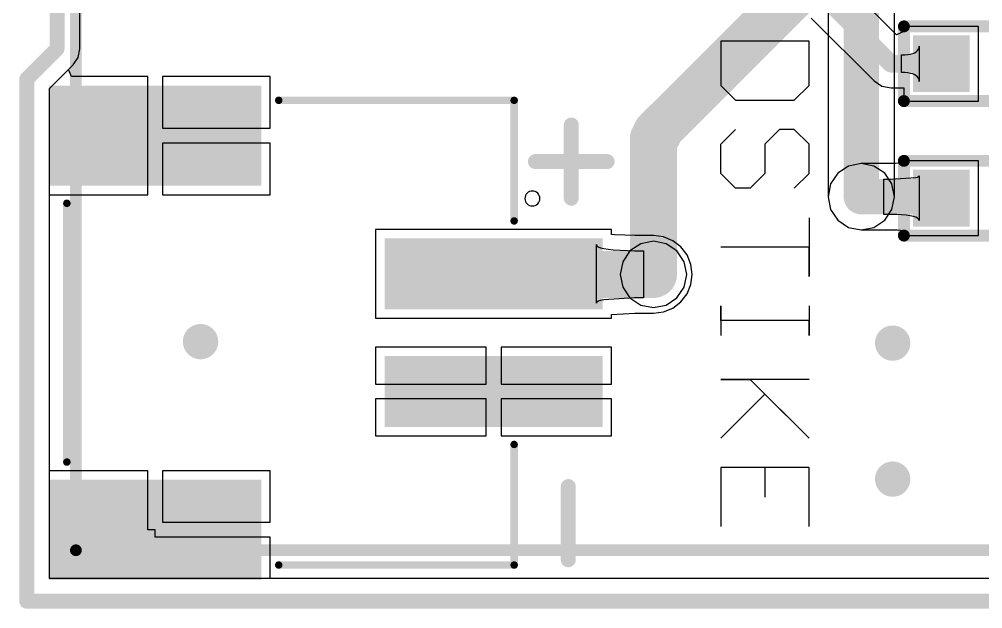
# Model space of a CAD drawing. Header units: millimetres. Extents: x 2.44 to 5.37, y 2.91 to 4.14.
# Drawn here: x 2.437 to 3.081, y 2.907 to 3.302 of the extents above; entities that cross this region are included whole.
import ezdxf

# ---------------------------------------------------------------- set-up
doc = ezdxf.new("R2010")
doc.units = ezdxf.units.MM
doc.header["$MEASUREMENT"] = 0
for name, color, linetype in [('BottomLayer', 5, 'Continuous'), ('BottomOverlay', 54, 'Continuous'), ('KeepOutLayer', 6, 'Continuous'), ('MidLayer1', 16, 'Continuous'), ('MidLayer2', 76, 'Continuous'), ('MultiLayer', 9, 'Continuous'), ('TopLayer', 1, 'Continuous'), ('TopOverlay', 2, 'Continuous'), ('TopPaste', 8, 'Continuous'), ('TopSolder', 216, 'Continuous'), ('ViaHoleLayer', 16, 'Continuous')]:
    doc.layers.add(name, color=color, linetype=linetype)

# ---------------------------------------------------------------- blocks, each defined once
blk = doc.blocks.new('R0603_30')
at = {"layer": 'TopLayer'}
for points in [[(-0.0425, -0.015), (-0.0125, -0.015), (-0.0425, 0.015), (-0.0125, 0.015)], [(0.0125, -0.015), (0.0425, -0.015), (0.0125, 0.015), (0.0425, 0.015)]]:
    blk.add_solid(points, dxfattribs=at)
at = {"layer": 'TopOverlay', "const_width": 0.008}
for points in [[(0.0525, 0.025), (-0.0525, 0.025)], [(-0.0525, 0.025), (-0.0525, -0.025)], [(0.0525, 0.025), (0.0525, -0.025)], [(0.0525, -0.025), (-0.0525, -0.025)]]:
    blk.add_lwpolyline(points, dxfattribs=at)
at = {"layer": 'TopOverlay', "const_width": 0.004}
for points in [[(-0.0545, 0.025, 1), (-0.0505, 0.025, 1)], [(-0.0545, 0.025, 1), (-0.0505, 0.025, 1)], [(0.0505, 0.025, 1), (0.0545, 0.025, 1)], [(0.0505, 0.025, 1), (0.0545, 0.025, 1)], [(-0.0545, -0.025, 1), (-0.0505, -0.025, 1)], [(-0.0545, -0.025, 1), (-0.0505, -0.025, 1)], [(0.0505, -0.025, 1), (0.0545, -0.025, 1)], [(0.0505, -0.025, 1), (0.0545, -0.025, 1)]]:
    blk.add_lwpolyline(points, format="xyb", close=True, dxfattribs=at)
at = {"layer": 'TopPaste'}
for points in [[(-0.0425, -0.015), (-0.0125, -0.015), (-0.0425, 0.015), (-0.0125, 0.015)], [(0.0125, -0.015), (0.0425, -0.015), (0.0125, 0.015), (0.0425, 0.015)]]:
    blk.add_solid(points, dxfattribs=at)
at = {"layer": 'TopSolder'}
for points in [[(-0.0465, -0.019), (-0.0085, -0.019), (-0.0465, 0.019), (-0.0085, 0.019)], [(0.0085, -0.019), (0.0465, -0.019), (0.0085, 0.019), (0.0465, 0.019)]]:
    blk.add_solid(points, dxfattribs=at)
blk = doc.blocks.new('R0603_32')
at = {"layer": 'TopLayer'}
for points in [[(-0.0425, -0.015), (-0.0125, -0.015), (-0.0425, 0.015), (-0.0125, 0.015)], [(0.0125, -0.015), (0.0425, -0.015), (0.0125, 0.015), (0.0425, 0.015)]]:
    blk.add_solid(points, dxfattribs=at)
at = {"layer": 'TopOverlay', "const_width": 0.008}
for points in [[(0.0525, 0.025), (-0.0525, 0.025)], [(-0.0525, 0.025), (-0.0525, -0.025)], [(0.0525, 0.025), (0.0525, -0.025)], [(0.0525, -0.025), (-0.0525, -0.025)]]:
    blk.add_lwpolyline(points, dxfattribs=at)
at = {"layer": 'TopOverlay', "const_width": 0.004}
for points in [[(-0.0545, 0.025, 1), (-0.0505, 0.025, 1)], [(-0.0545, 0.025, 1), (-0.0505, 0.025, 1)], [(0.0505, 0.025, 1), (0.0545, 0.025, 1)], [(0.0505, 0.025, 1), (0.0545, 0.025, 1)], [(-0.0545, -0.025, 1), (-0.0505, -0.025, 1)], [(-0.0545, -0.025, 1), (-0.0505, -0.025, 1)], [(0.0505, -0.025, 1), (0.0545, -0.025, 1)], [(0.0505, -0.025, 1), (0.0545, -0.025, 1)]]:
    blk.add_lwpolyline(points, format="xyb", close=True, dxfattribs=at)
at = {"layer": 'TopPaste'}
for points in [[(-0.0425, -0.015), (-0.0125, -0.015), (-0.0425, 0.015), (-0.0125, 0.015)], [(0.0125, -0.015), (0.0425, -0.015), (0.0125, 0.015), (0.0425, 0.015)]]:
    blk.add_solid(points, dxfattribs=at)
at = {"layer": 'TopSolder'}
for points in [[(-0.0465, -0.019), (-0.0085, -0.019), (-0.0465, 0.019), (-0.0085, 0.019)], [(0.0085, -0.019), (0.0465, -0.019), (0.0085, 0.019), (0.0465, 0.019)]]:
    blk.add_solid(points, dxfattribs=at)
blk = doc.blocks.new('ST7789_B_35')
at = {"layer": 'BottomOverlay', "const_width": 0.00787}
for points in [[(-0.01261, 1.009), (-1.163, 1.009)], [(-0.01261, 1.009), (-0.01261, -0.01402)]]:
    blk.add_lwpolyline(points, dxfattribs=at)
at = {"layer": 'BottomOverlay', "const_width": 0.00394}
blk.add_lwpolyline([(-0.01457, 1.009, 1), (-0.01064, 1.009, 1)], format="xyb", close=True, dxfattribs=at)
blk.add_lwpolyline([(-0.01457, 1.009, 1), (-0.01064, 1.009, 1)], format="xyb", close=True, dxfattribs=at)
blk = doc.blocks.new('S2B_PH_SM4_TB_45')
at = {"layer": 'TopLayer'}
for points in [[(-0.15642, 0.01945), (-0.09736, 0.01945), (-0.15642, 0.15331), (-0.09736, 0.15331)], [(0.10736, 0.01945), (0.16642, 0.01945), (0.10736, 0.15331), (0.16642, 0.15331)], [(-0.054055, -0.2089), (-0.014685, -0.2089), (-0.054055, -0.0711), (-0.014685, -0.0711)], [(0.024685, -0.2089), (0.064055, -0.2089), (0.024685, -0.0711), (0.064055, -0.0711)]]:
    blk.add_solid(points, dxfattribs=at)
at = {"layer": 'TopOverlay'}
for points, const_width in [([(-0.08161, 0.14543), (0.09161, 0.14543)], 0.005), ([(-0.15051, 0.0037), (-0.15051, -0.15378)], 0.005), ([(0.16051, 0.0037), (0.16051, -0.15378)], 0.005), ([(-0.15051, -0.15378), (-0.0698, -0.15378)], 0.005), ([(0.0798, -0.15378), (0.16051, -0.15378)], 0.005), ([(0.1195, -0.168), (0.1195, -0.216)], 0.01), ([(-0.147, -0.19), (-0.098, -0.19)], 0.01), ([(0.095, -0.192), (0.144, -0.192)], 0.01)]:
    blk.add_lwpolyline(points, dxfattribs=dict(at, const_width=const_width))
for points, const_width in [([(-0.08286, 0.14543, 1), (-0.08036, 0.14543, 1)], 0.0025), ([(0.09036, 0.14543, 1), (0.09286, 0.14543, 1)], 0.0025), ([(-0.15176, 0.0037, 1), (-0.14926, 0.0037, 1)], 0.0025), ([(0.15926, 0.0037, 1), (0.16176, 0.0037, 1)], 0.0025), ([(-0.15176, -0.15378, 1), (-0.14926, -0.15378, 1)], 0.0025), ([(-0.15176, -0.15378, 1), (-0.14926, -0.15378, 1)], 0.0025), ([(-0.07105, -0.15378, 1), (-0.06855, -0.15378, 1)], 0.0025), ([(0.07855, -0.15378, 1), (0.08105, -0.15378, 1)], 0.0025), ([(0.15926, -0.15378, 1), (0.16176, -0.15378, 1)], 0.0025), ([(0.15926, -0.15378, 1), (0.16176, -0.15378, 1)], 0.0025), ([(0.117, -0.168, 1), (0.122, -0.168, 1)], 0.005), ([(-0.1495, -0.19, 1), (-0.1445, -0.19, 1)], 0.005), ([(-0.1005, -0.19, 1), (-0.0955, -0.19, 1)], 0.005), ([(0.0925, -0.192, 1), (0.0975, -0.192, 1)], 0.005), ([(0.1415, -0.192, 1), (0.1465, -0.192, 1)], 0.005), ([(0.117, -0.216, 1), (0.122, -0.216, 1)], 0.005)]:
    blk.add_lwpolyline(points, format="xyb", close=True, dxfattribs=dict(at, const_width=const_width))
for points in [[(0.0998, -0.16599, 1), (0.0898, -0.16599, 1)], [(0.0898, -0.16599, 1), (0.0898, -0.16599, 1)], [(0.0998, -0.16599, 1), (0.0998, -0.16599, 1)]]:
    blk.add_lwpolyline(points, format="xyb", close=True, dxfattribs=at)
at = {"layer": 'TopPaste'}
for points in [[(-0.15642, 0.01945), (-0.09736, 0.01945), (-0.15642, 0.15331), (-0.09736, 0.15331)], [(0.10736, 0.01945), (0.16642, 0.01945), (0.10736, 0.15331), (0.16642, 0.15331)], [(-0.054055, -0.2089), (-0.014685, -0.2089), (-0.054055, -0.0711), (-0.014685, -0.0711)], [(0.024685, -0.2089), (0.064055, -0.2089), (0.024685, -0.0711), (0.064055, -0.0711)]]:
    blk.add_solid(points, dxfattribs=at)
at = {"layer": 'TopSolder'}
for points in [[(-0.16042, 0.01545), (-0.09336, 0.01545), (-0.16042, 0.15731), (-0.09336, 0.15731)], [(0.10336, 0.01545), (0.17042, 0.01545), (0.10336, 0.15731), (0.17042, 0.15731)], [(-0.058055, -0.2129), (-0.010685, -0.2129), (-0.058055, -0.0671), (-0.010685, -0.0671)], [(0.020685, -0.2129), (0.068055, -0.2129), (0.020685, -0.0671), (0.068055, -0.0671)]]:
    blk.add_solid(points, dxfattribs=at)

msp = doc.modelspace()

# ---------------------------------------------------------------- linework, layer by layer
at = {"layer": 'BottomLayer'}
for p, q in [((2.47729, 3.282), (2.47729, 3.958)), ((2.97776, 3.509), (2.97776, 3.183)), ((3.02224, 3.183), (3.02224, 3.49979)), ((2.47613, 3.27615), (2.47729, 3.282)), ((2.47281, 3.27119), (2.47613, 3.27615)), ((2.45702, 3.25539), (2.47281, 3.27119)), ((2.45702, 2.92753), (2.45702, 3.25539)), ((2.97776, 3.183), (2.97945, 3.17449)), ((3.02055, 3.17449), (3.02224, 3.183)), ((2.97945, 3.17449), (2.98428, 3.16728)), ((3.01572, 3.16728), (3.02055, 3.17449)), ((2.98428, 3.16728), (2.99149, 3.16245)), ((3.00851, 3.16245), (3.01572, 3.16728)), ((2.99149, 3.16245), (3, 3.16076)), ((3, 3.16076), (3.00851, 3.16245)), ((2.861, 3.15324), (2.85249, 3.15155)), ((2.86951, 3.15155), (2.861, 3.15324)), ((2.84528, 3.14672), (2.84045, 3.13951)), ((2.85249, 3.15155), (2.84528, 3.14672)), ((2.87672, 3.14672), (2.86951, 3.15155)), ((2.88155, 3.13951), (2.87672, 3.14672)), ((2.84045, 3.13951), (2.83876, 3.131)), ((2.88324, 3.131), (2.88155, 3.13951)), ((2.83876, 3.131), (2.84045, 3.12249)), ((2.88155, 3.12249), (2.88324, 3.131)), ((2.84045, 3.12249), (2.84528, 3.11528)), ((2.87672, 3.11528), (2.88155, 3.12249)), ((2.84528, 3.11528), (2.85249, 3.11045)), ((2.86951, 3.11045), (2.87672, 3.11528)), ((2.85249, 3.11045), (2.861, 3.10876)), ((2.861, 3.10876), (2.86951, 3.11045)), ((3.65164, 2.92753), (2.45702, 2.92753))]:
    msp.add_line(p, q, dxfattribs=at)
at = {"layer": 'BottomLayer', "const_width": 0.02362}
msp.add_lwpolyline([(3, 3.183), (3, 3.509)], dxfattribs=at)
at = {"layer": 'BottomLayer', "const_width": 0.01181}
for points in [[(2.99409, 3.183, 1), (3.00591, 3.183, 1)], [(2.99409, 3.183, 1), (3.00591, 3.183, 1)], [(2.85509, 3.131, 1), (2.86691, 3.131, 1)], [(2.55209, 3.086, 1), (2.56391, 3.086, 1)], [(3.01509, 3.085, 1), (3.02691, 3.085, 1)], [(3.01509, 2.994, 1), (3.02691, 2.994, 1)]]:
    msp.add_lwpolyline(points, format="xyb", close=True, dxfattribs=at)
at = {"layer": 'KeepOutLayer', "const_width": 0.01}
for points in [[(2.462, 3.282), (2.462, 3.958)], [(2.44172, 3.26172), (2.462, 3.282)], [(2.44172, 2.91224), (2.44172, 3.26172)], [(2.44172, 2.91224), (3.33682, 2.91224)]]:
    msp.add_lwpolyline(points, dxfattribs=at)
at = {"layer": 'KeepOutLayer', "const_width": 0.005}
for points in [[(2.4595, 3.282, 1), (2.4645, 3.282, 1)], [(2.4595, 3.282, 1), (2.4645, 3.282, 1)], [(2.43922, 3.26172, 1), (2.44422, 3.26172, 1)], [(2.43922, 3.26172, 1), (2.44422, 3.26172, 1)], [(2.43922, 2.91224, 1), (2.44422, 2.91224, 1)], [(2.43922, 2.91224, 1), (2.44422, 2.91224, 1)]]:
    msp.add_lwpolyline(points, format="xyb", close=True, dxfattribs=at)
at = {"layer": 'MidLayer1'}
for p, q in [((2.47729, 3.282), (2.47729, 3.958)), ((2.47613, 3.27615), (2.47729, 3.282)), ((2.47281, 3.27119), (2.47613, 3.27615)), ((2.45702, 3.25539), (2.47281, 3.27119)), ((2.45702, 2.92753), (2.45702, 3.25539)), ((2.99149, 3.20355), (2.98428, 3.19872)), ((3, 3.20524), (2.99149, 3.20355)), ((3.00851, 3.20355), (3, 3.20524)), ((3.01572, 3.19872), (3.00851, 3.20355)), ((2.98428, 3.19872), (2.97945, 3.19151)), ((3.02055, 3.19151), (3.01572, 3.19872)), ((2.97945, 3.19151), (2.97776, 3.183)), ((3.02224, 3.183), (3.02055, 3.19151)), ((2.97776, 3.183), (2.97945, 3.17449)), ((3.02055, 3.17449), (3.02224, 3.183)), ((2.97945, 3.17449), (2.98428, 3.16728)), ((3.01572, 3.16728), (3.02055, 3.17449)), ((2.98428, 3.16728), (2.99149, 3.16245)), ((3.00851, 3.16245), (3.01572, 3.16728)), ((2.99149, 3.16245), (3, 3.16076)), ((3, 3.16076), (3.00851, 3.16245)), ((2.861, 3.15324), (2.85249, 3.15155)), ((2.86951, 3.15155), (2.861, 3.15324)), ((2.84528, 3.14672), (2.84045, 3.13951)), ((2.85249, 3.15155), (2.84528, 3.14672)), ((2.87672, 3.14672), (2.86951, 3.15155)), ((2.88155, 3.13951), (2.87672, 3.14672)), ((2.84045, 3.13951), (2.83876, 3.131)), ((2.88324, 3.131), (2.88155, 3.13951)), ((2.83876, 3.131), (2.84045, 3.12249)), ((2.88155, 3.12249), (2.88324, 3.131)), ((2.84045, 3.12249), (2.84528, 3.11528)), ((2.87672, 3.11528), (2.88155, 3.12249)), ((2.84528, 3.11528), (2.85249, 3.11045)), ((2.86951, 3.11045), (2.87672, 3.11528)), ((2.85249, 3.11045), (2.861, 3.10876)), ((2.861, 3.10876), (2.86951, 3.11045)), ((3.98498, 2.92753), (2.45702, 2.92753))]:
    msp.add_line(p, q, dxfattribs=at)
at = {"layer": 'MidLayer1', "const_width": 0.01181}
for points in [[(2.99409, 3.183, 1), (3.00591, 3.183, 1)], [(2.85509, 3.131, 1), (2.86691, 3.131, 1)], [(2.55209, 3.086, 1), (2.56391, 3.086, 1)], [(3.01509, 3.085, 1), (3.02691, 3.085, 1)], [(3.01509, 2.994, 1), (3.02691, 2.994, 1)]]:
    msp.add_lwpolyline(points, format="xyb", close=True, dxfattribs=at)
at = {"layer": 'MidLayer2', "const_width": 0.0315}
for points in [[(2.863, 3.226), (3.009, 3.372)], [(2.861, 3.222), (2.864, 3.225)], [(2.861, 3.131), (2.861, 3.222)], [(2.863, 3.226), (2.864, 3.225)]]:
    msp.add_lwpolyline(points, dxfattribs=at)
at = {"layer": 'MidLayer2'}
for points, const_width in [([(2.85313, 3.222, 1), (2.86887, 3.222, 1)], 0.01575), ([(2.85313, 3.222, 1), (2.86887, 3.222, 1)], 0.01575), ([(2.85513, 3.226, 1), (2.87087, 3.226, 1)], 0.01575), ([(2.85513, 3.226, 1), (2.87087, 3.226, 1)], 0.01575), ([(2.85613, 3.225, 1), (2.87187, 3.225, 1)], 0.01575), ([(2.85613, 3.225, 1), (2.87187, 3.225, 1)], 0.01575), ([(2.99409, 3.183, 1), (3.00591, 3.183, 1)], 0.01181), ([(2.85313, 3.131, 1), (2.86887, 3.131, 1)], 0.01575), ([(2.85509, 3.131, 1), (2.86691, 3.131, 1)], 0.01181), ([(2.55209, 3.086, 1), (2.56391, 3.086, 1)], 0.01181), ([(3.01509, 3.085, 1), (3.02691, 3.085, 1)], 0.01181), ([(3.01509, 2.994, 1), (3.02691, 2.994, 1)], 0.01181)]:
    msp.add_lwpolyline(points, format="xyb", close=True, dxfattribs=dict(at, const_width=const_width))
at = {"layer": 'MultiLayer', "const_width": 0.01181}
for points in [[(2.99409, 3.183, 1), (3.00591, 3.183, 1)], [(2.85509, 3.131, 1), (2.86691, 3.131, 1)], [(2.55209, 3.086, 1), (2.56391, 3.086, 1)], [(3.01509, 3.085, 1), (3.02691, 3.085, 1)], [(3.01509, 2.994, 1), (3.02691, 2.994, 1)]]:
    msp.add_lwpolyline(points, format="xyb", close=True, dxfattribs=at)
at = {"layer": 'TopLayer'}
for p, q in [((2.47729, 3.282), (2.47729, 3.958)), ((3.0235, 3.29143), (2.99422, 3.32072)), ((2.96653, 3.30253), (3.00853, 3.26053)), ((3.0785, 3.297), (3.0285, 3.297)), ((3.0285, 3.297), (3.0285, 3.29351)), ((3.0785, 3.247), (3.0785, 3.297)), ((3.0285, 3.29351), (3.0235, 3.29143)), ((2.47613, 3.27615), (2.47729, 3.282)), ((3.03683, 3.28003), (3.03767, 3.2808)), ((3.03767, 3.2808), (3.03826, 3.28168)), ((3.03826, 3.28168), (3.03862, 3.28269)), ((3.03862, 3.28269), (3.03874, 3.28381)), ((3.03874, 3.28381), (3.03874, 3.26019)), ((2.47281, 3.27119), (2.47613, 3.27615)), ((3.02681, 3.27791), (3.02908, 3.27796)), ((3.02681, 3.26609), (3.02681, 3.27791)), ((3.02908, 3.27796), (3.0311, 3.27814)), ((3.0311, 3.27814), (3.03289, 3.27844)), ((3.03289, 3.27844), (3.03444, 3.27885)), ((3.03444, 3.27885), (3.03576, 3.27938)), ((3.03576, 3.27938), (3.03683, 3.28003)), ((2.46967, 3.26804), (2.47281, 3.27119)), ((2.47158, 3.26342), (2.46967, 3.26804)), ((2.52262, 3.26342), (2.47158, 3.26342)), ((2.52262, 3.22389), (2.52262, 3.26342)), ((2.60455, 3.26342), (2.53262, 3.26342)), ((2.53262, 3.26342), (2.53262, 3.22889)), ((2.60455, 3.22889), (2.60455, 3.26342)), ((3.02908, 3.26604), (3.02681, 3.26609)), ((3.0311, 3.26586), (3.02908, 3.26604)), ((3.03289, 3.26556), (3.0311, 3.26586)), ((3.03444, 3.26515), (3.03289, 3.26556)), ((3.03576, 3.26462), (3.03444, 3.26515)), ((3.03683, 3.26397), (3.03576, 3.26462)), ((3.03767, 3.2632), (3.03683, 3.26397)), ((3.03826, 3.26232), (3.03767, 3.2632)), ((3.03862, 3.26131), (3.03826, 3.26232)), ((3.00853, 3.26053), (3.01379, 3.25702)), ((3.01379, 3.25702), (3.02, 3.25578)), ((3.02, 3.25578), (3.0285, 3.25578)), ((3.0285, 3.25578), (3.0285, 3.247)), ((3.03874, 3.26019), (3.03862, 3.26131)), ((3.0285, 3.247), (3.0785, 3.247)), ((2.52262, 3.18436), (2.52262, 3.22389)), ((2.53262, 3.22889), (2.60455, 3.22889)), ((2.60455, 3.21889), (2.53262, 3.21889)), ((2.53262, 3.21889), (2.53262, 3.18436)), ((2.60455, 3.18436), (2.60455, 3.21889)), ((2.99149, 3.20355), (2.98428, 3.19872)), ((3, 3.20524), (2.99149, 3.20355)), ((3.0228, 3.20524), (3, 3.20524)), ((3.0285, 3.20557), (3.0228, 3.20524)), ((3.03824, 3.207), (3.0285, 3.207)), ((3.0285, 3.207), (3.0285, 3.20557)), ((3.03862, 3.20708), (3.03824, 3.207)), ((3.039, 3.207), (3.03862, 3.20708)), ((3.0785, 3.207), (3.039, 3.207)), ((3.0785, 3.157), (3.0785, 3.207)), ((2.98428, 3.19872), (2.97945, 3.19151)), ((3.03838, 3.19649), (3.03862, 3.19688)), ((3.03862, 3.19688), (3.03862, 3.16712)), ((2.97945, 3.19151), (2.97776, 3.183)), ((3.015, 3.19481), (3.01949, 3.19483)), ((3.015, 3.17119), (3.015, 3.19481)), ((3.01949, 3.19483), (3.03649, 3.19582)), ((3.03649, 3.19582), (3.03768, 3.19614)), ((3.03768, 3.19614), (3.03838, 3.19649)), ((2.45702, 2.99964), (2.45702, 3.18436)), ((2.45702, 3.18436), (2.52262, 3.18436)), ((2.53262, 3.18436), (2.60455, 3.18436)), ((2.97776, 3.183), (2.97945, 3.17449)), ((2.97945, 3.17449), (2.98428, 3.16728)), ((3.0235, 3.17103), (3.015, 3.17119)), ((2.98428, 3.16728), (2.99149, 3.16245)), ((3.03012, 3.17054), (3.0235, 3.17103)), ((3.03271, 3.17017), (3.03012, 3.17054)), ((3.03484, 3.16972), (3.03271, 3.17017)), ((3.03649, 3.1692), (3.03484, 3.16972)), ((3.03768, 3.16858), (3.03649, 3.1692)), ((3.03838, 3.16789), (3.03768, 3.16858)), ((3.03862, 3.16712), (3.03838, 3.16789)), ((2.8224, 3.16106), (2.6751, 3.16106)), ((2.6751, 3.16106), (2.6751, 3.10168)), ((2.82278, 3.16113), (2.8224, 3.16106)), ((2.82286, 3.16112), (2.82278, 3.16113)), ((2.82294, 3.16113), (2.82286, 3.16112)), ((2.82329, 3.16106), (2.82294, 3.16113)), ((2.8329, 3.16106), (2.82329, 3.16106)), ((2.8329, 3.15781), (2.8329, 3.16106)), ((2.99149, 3.16245), (3, 3.16076)), ((3, 3.16076), (3.02406, 3.16076)), ((3.02406, 3.16076), (3.0285, 3.16043)), ((3.0285, 3.16043), (3.0285, 3.157)), ((2.8349, 3.15759), (2.8329, 3.15781)), ((2.84855, 3.15698), (2.8349, 3.15759)), ((2.85056, 3.15697), (2.84855, 3.15698)), ((2.861, 3.15697), (2.85056, 3.15697)), ((2.86772, 3.15609), (2.861, 3.15697)), ((2.87399, 3.15349), (2.86772, 3.15609)), ((2.87936, 3.14936), (2.87399, 3.15349)), ((3.0285, 3.157), (3.03755, 3.157)), ((3.03755, 3.157), (3.03764, 3.15697)), ((3.03764, 3.15697), (3.03793, 3.157)), ((3.03793, 3.157), (3.03824, 3.157)), ((3.03824, 3.157), (3.03862, 3.15692)), ((3.03862, 3.15692), (3.039, 3.157)), ((3.039, 3.157), (3.0785, 3.157)), ((2.82278, 3.1118), (2.82278, 3.15094)), ((2.82278, 3.15094), (2.82309, 3.15014)), ((2.82309, 3.15014), (2.82404, 3.14943)), ((2.82404, 3.14943), (2.82561, 3.1488)), ((2.82561, 3.1488), (2.82782, 3.14826)), ((2.82782, 3.14826), (2.83065, 3.14779)), ((2.83065, 3.14779), (2.83412, 3.14742)), ((2.83412, 3.14742), (2.84829, 3.14679)), ((2.84829, 3.14679), (2.85428, 3.14675)), ((2.85428, 3.14675), (2.85428, 3.11525)), ((2.88349, 3.14399), (2.87936, 3.14936)), ((2.88609, 3.13772), (2.88349, 3.14399)), ((2.88697, 3.131), (2.88609, 3.13772)), ((2.88609, 3.12428), (2.88697, 3.131)), ((2.88349, 3.11801), (2.88609, 3.12428)), ((2.82561, 3.11356), (2.82404, 3.11305)), ((2.82782, 3.11401), (2.82561, 3.11356)), ((2.84829, 3.11522), (2.82782, 3.11401)), ((2.85428, 3.11525), (2.84829, 3.11522)), ((2.87936, 3.11264), (2.88349, 3.11801)), ((2.82309, 3.11246), (2.82278, 3.1118)), ((2.82404, 3.11305), (2.82309, 3.11246)), ((2.86772, 3.10591), (2.87399, 3.10851)), ((2.87399, 3.10851), (2.87936, 3.11264)), ((2.6751, 3.10168), (2.82198, 3.10168)), ((2.82198, 3.10168), (2.82221, 3.10162)), ((2.82221, 3.10162), (2.8225, 3.10167)), ((2.8225, 3.10167), (2.82278, 3.10161)), ((2.82278, 3.10161), (2.82316, 3.10168)), ((2.82316, 3.10168), (2.8329, 3.10168)), ((2.8329, 3.1041), (2.84862, 3.10502)), ((2.8329, 3.10168), (2.8329, 3.1041)), ((2.84862, 3.10502), (2.84974, 3.10503)), ((2.84974, 3.10503), (2.861, 3.10503)), ((2.861, 3.10503), (2.86772, 3.10591)), ((2.749, 3.08231), (2.6751, 3.08231)), ((2.6751, 3.08231), (2.6751, 3.05763)), ((2.749, 3.05763), (2.749, 3.08231)), ((2.8329, 3.08231), (2.759, 3.08231)), ((2.759, 3.08231), (2.759, 3.05763)), ((2.8329, 3.05763), (2.8329, 3.08231)), ((2.6751, 3.05763), (2.749, 3.05763)), ((2.759, 3.05763), (2.8329, 3.05763)), ((2.749, 3.04763), (2.6751, 3.04763)), ((2.6751, 3.04763), (2.6751, 3.02294)), ((2.749, 3.02294), (2.749, 3.04763)), ((2.8329, 3.04763), (2.759, 3.04763)), ((2.759, 3.04763), (2.759, 3.02294)), ((2.8329, 3.02294), (2.8329, 3.04763)), ((2.6751, 3.02294), (2.749, 3.02294)), ((2.759, 3.02294), (2.8329, 3.02294)), ((2.52262, 2.99964), (2.45702, 2.99964)), ((2.52262, 2.96011), (2.52262, 2.99964)), ((2.60455, 2.99964), (2.53262, 2.99964)), ((2.53262, 2.99964), (2.53262, 2.96511)), ((2.60455, 2.96511), (2.60455, 2.99964)), ((2.53262, 2.96511), (2.60455, 2.96511)), ((2.52762, 2.96011), (2.52262, 2.96011)), ((2.52762, 2.95511), (2.52762, 2.96011)), ((2.60455, 2.95511), (2.52762, 2.95511)), ((2.60455, 2.92753), (2.60455, 2.95511)), ((3.98498, 2.92753), (2.60455, 2.92753))]:
    msp.add_line(p, q, dxfattribs=at)
for points, const_width in [([(2.978, 3.314), (3.02, 3.272)], 0.01181), ([(3.02, 3.272), (3.0535, 3.272)], 0.01181), ([(3, 3.183), (3.0525, 3.183)], 0.02362), ([(3.0525, 3.183), (3.0535, 3.182)], 0.02362), ([(2.754, 3.13137), (2.75437, 3.131)], 0.0315), ([(2.75437, 3.131), (2.861, 3.131)], 0.0315), ([(2.753, 3.12437), (2.75463, 3.126)], 0.01969)]:
    msp.add_lwpolyline(points, dxfattribs=dict(at, const_width=const_width))
for points, const_width in [([(3.01705, 3.272, 1), (3.02295, 3.272, 1)], 0.00591), ([(3.01705, 3.272, 1), (3.02295, 3.272, 1)], 0.00591), ([(3.05055, 3.272, 1), (3.05645, 3.272, 1)], 0.00591), ([(2.99409, 3.183, 1), (3.00591, 3.183, 1)], 0.01181), ([(2.99409, 3.183, 1), (3.00591, 3.183, 1)], 0.01181), ([(3.04659, 3.183, 1), (3.05841, 3.183, 1)], 0.01181), ([(3.04659, 3.183, 1), (3.05841, 3.183, 1)], 0.01181), ([(3.04759, 3.182, 1), (3.05941, 3.182, 1)], 0.01181), ([(2.74613, 3.13137, 1), (2.76187, 3.13137, 1)], 0.01575), ([(2.7465, 3.131, 1), (2.76224, 3.131, 1)], 0.01575), ([(2.7465, 3.131, 1), (2.76224, 3.131, 1)], 0.01575), ([(2.85313, 3.131, 1), (2.86887, 3.131, 1)], 0.01575), ([(2.85509, 3.131, 1), (2.86691, 3.131, 1)], 0.01181), ([(2.74808, 3.12437, 1), (2.75792, 3.12437, 1)], 0.00984), ([(2.74971, 3.126, 1), (2.75955, 3.126, 1)], 0.00984), ([(2.55209, 3.086, 1), (2.56391, 3.086, 1)], 0.01181), ([(3.01509, 3.085, 1), (3.02691, 3.085, 1)], 0.01181), ([(3.01509, 2.994, 1), (3.02691, 2.994, 1)], 0.01181)]:
    msp.add_lwpolyline(points, format="xyb", close=True, dxfattribs=dict(at, const_width=const_width))
at = {"layer": 'TopOverlay'}
for p, q in [((2.96504, 3.287), (2.906, 3.287)), ((2.906, 3.287), (2.906, 3.25748)), ((2.96504, 3.25748), (2.96504, 3.287)), ((2.906, 3.25748), (2.91584, 3.24764)), ((2.9552, 3.24764), (2.96504, 3.25748)), ((2.91584, 3.24764), (2.9552, 3.24764)), ((2.906, 3.21812), (2.91584, 3.22796)), ((2.94536, 3.22796), (2.93552, 3.21812)), ((2.9552, 3.22796), (2.94536, 3.22796)), ((2.96504, 3.21812), (2.9552, 3.22796)), ((2.906, 3.19845), (2.906, 3.21812)), ((2.93552, 3.21812), (2.93552, 3.19845)), ((2.96504, 3.19845), (2.96504, 3.21812)), ((2.91584, 3.18861), (2.906, 3.19845)), ((2.93552, 3.19845), (2.92568, 3.18861)), ((2.9552, 3.18861), (2.96504, 3.19845)), ((2.92568, 3.18861), (2.91584, 3.18861)), ((2.96504, 3.16893), (2.96504, 3.12957)), ((2.96504, 3.14925), (2.906, 3.14925)), ((2.96504, 3.12957), (2.96504, 3.14925)), ((2.906, 3.10005), (2.906, 3.10989)), ((2.906, 3.10989), (2.906, 3.09021)), ((2.96504, 3.10989), (2.96504, 3.09021)), ((2.96504, 3.10005), (2.906, 3.10005)), ((2.96504, 3.09021), (2.96504, 3.10005)), ((2.96504, 3.0607), (2.906, 3.0607)), ((2.906, 3.0607), (2.92568, 3.0607)), ((2.92568, 3.0607), (2.96504, 3.02134)), ((2.93552, 3.05086), (2.906, 3.02134)), ((2.96504, 3.02134), (2.93552, 3.05086)), ((2.96504, 3.00166), (2.906, 3.00166)), ((2.906, 3.00166), (2.906, 2.9623)), ((2.93552, 3.00166), (2.93552, 2.98198)), ((2.96504, 2.9623), (2.96504, 3.00166))]:
    msp.add_line(p, q, dxfattribs=at)
at = {"layer": 'ViaHoleLayer', "const_width": 0.00591}
for points in [[(2.99705, 3.183, 1), (3.00295, 3.183, 1)], [(2.85805, 3.131, 1), (2.86395, 3.131, 1)], [(2.55505, 3.086, 1), (2.56095, 3.086, 1)], [(3.01805, 3.085, 1), (3.02395, 3.085, 1)], [(3.01805, 2.994, 1), (3.02395, 2.994, 1)]]:
    msp.add_lwpolyline(points, format="xyb", close=True, dxfattribs=at)

# ---------------------------------------------------------------- block references
for name, p, rotation in [('ST7789_B_35', (2.462, 3.95538), 180), ('R0603_30', (3.081, 3.272), 180), ('S2B_PH_SM4_TB_45', (2.614, 3.087), 90), ('R0603_32', (3.081, 3.182), 180)]:
    msp.add_blockref(name, p, dxfattribs=dict(rotation=rotation))

doc.saveas('drawing.dxf')
